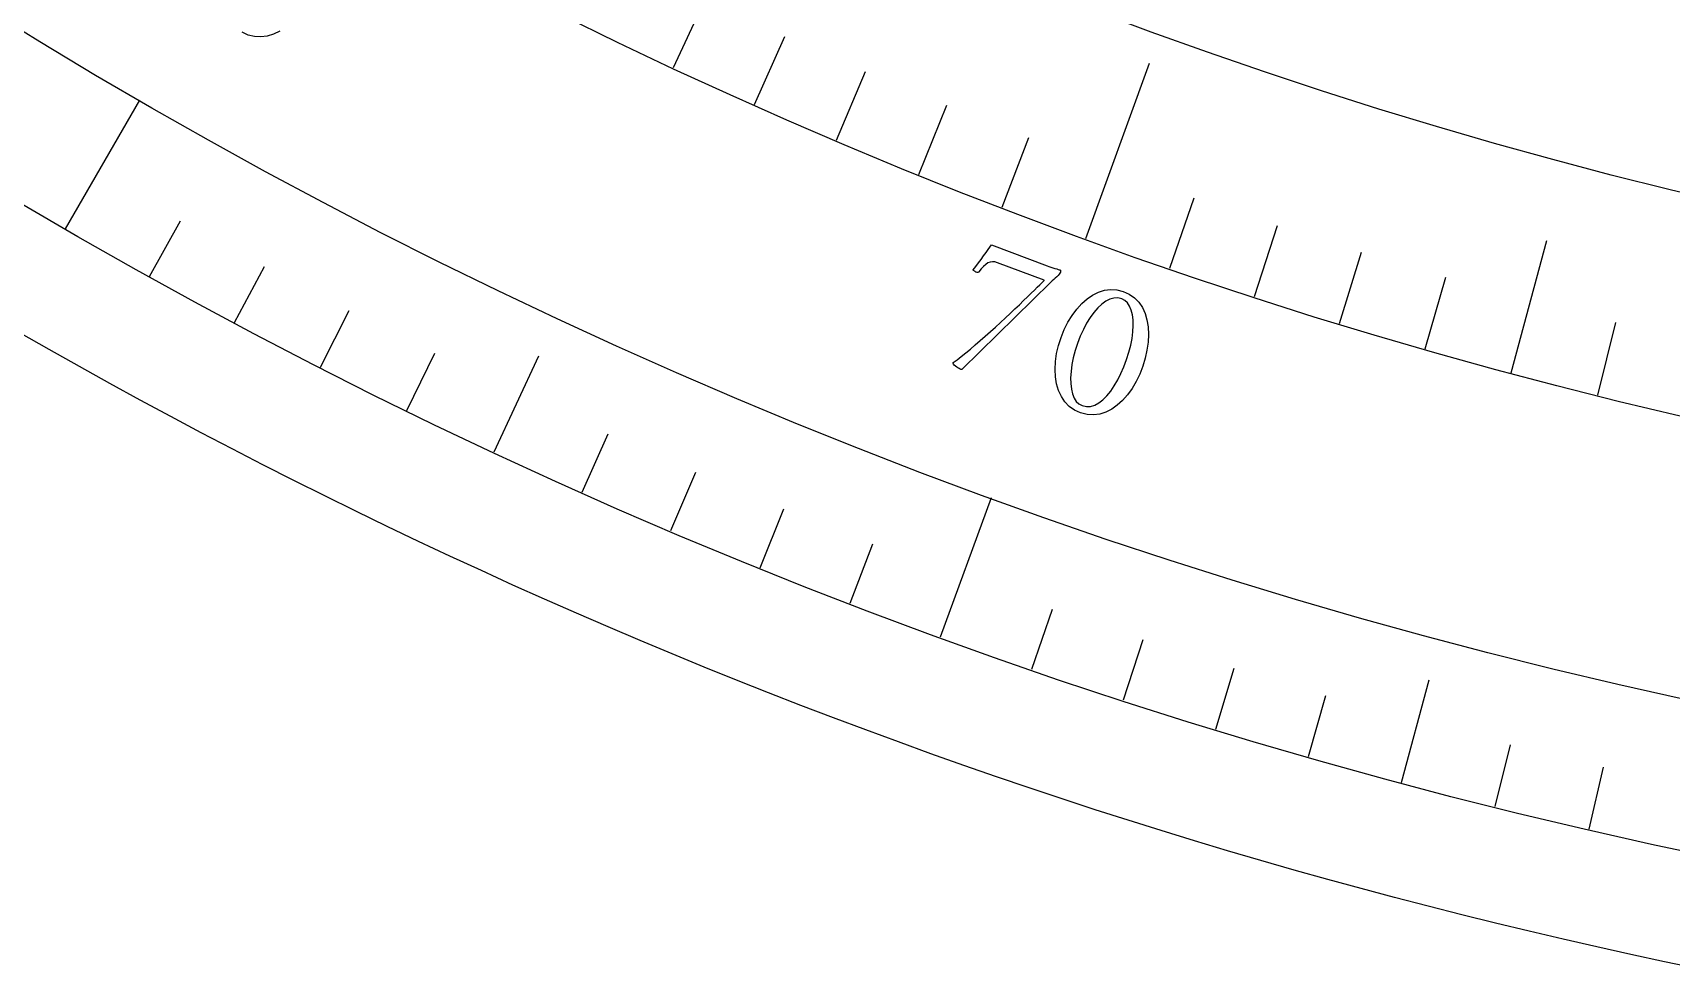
# Model space of a CAD drawing. Header units: millimetres. Extents: x -50 to 50, y -50 to 64.
# Drawn here: x -24.79 to -10.3, y -49 to -40.7 of the extents above; entities that cross this region are included whole.
import ezdxf

# ---------------------------------------------------------------- set-up
doc = ezdxf.new("R2010")
doc.units = ezdxf.units.MM
for name, color, linetype in [('CUT_OUTER', 1, 'Continuous'), ('ENGRAVE', 7, 'Continuous'), ('ENGRAVE_FINE', 8, 'Continuous'), ('TEXT', 5, 'Continuous')]:
    doc.layers.add(name, color=color, linetype=linetype)

msp = doc.modelspace()

# ---------------------------------------------------------------- linework, layer by layer
at = {"layer": 'CUT_OUTER'}
msp.add_lwpolyline([(-10.0552, -48.9785), (-10.3556, -48.9159), (-10.6555, -48.8514), (-10.9551, -48.7851), (-11.2542, -48.717), (-11.5529, -48.647), (-11.8512, -48.5752), (-12.149, -48.5016), (-12.4464, -48.4261), (-12.7433, -48.3488), (-13.0397, -48.2697), (-13.3356, -48.1888), (-13.6311, -48.1061), (-13.926, -48.0215), (-14.2204, -47.9352), (-14.5142, -47.847), (-14.8075, -47.7571), (-15.1003, -47.6653), (-15.3925, -47.5718), (-15.6841, -47.4764), (-15.9751, -47.3793), (-16.2655, -47.2804), (-16.5553, -47.1797), (-16.8445, -47.0772), (-17.133, -46.973), (-17.4209, -46.867), (-17.7082, -46.7592), (-17.9948, -46.6496), (-18.2806, -46.5383), (-18.5659, -46.4253), (-18.8504, -46.3105), (-19.1342, -46.194), (-19.4173, -46.0757), (-19.6996, -45.9557), (-19.9812, -45.834), (-20.2621, -45.7105), (-20.5422, -45.5853), (-20.8215, -45.4584), (-21.1, -45.3298), (-21.3778, -45.1995), (-21.6547, -45.0674), (-21.9308, -44.9337), (-22.2061, -44.7983), (-22.4806, -44.6612), (-22.7542, -44.5224), (-23.0269, -44.382), (-23.2988, -44.2399), (-23.5698, -44.0961), (-23.84, -43.9506), (-24.1092, -43.8035), (-24.3775, -43.6547), (-24.6449, -43.5043), (-24.9114, -43.3523)], dxfattribs=at)
at = {"layer": 'ENGRAVE'}
for points in [[(-19.1235, -41.0104), (-18.6121, -39.9138)], [(-15.4764, -42.5211), (-14.9121, -40.9706)], [(-24.5, -42.4352), (-23.8438, -41.2986)], [(-11.7116, -43.7081), (-11.3984, -42.5394)], [(-20.7083, -44.4091), (-20.3121, -43.5594)], [(-16.759, -46.0449), (-16.3101, -44.8116)], [(-12.6821, -47.3304), (-12.4395, -46.4248)]]:
    msp.add_lwpolyline(points, dxfattribs=at)
for radius in [49, 49, 47.6875, 45.25, 45.25, 43.325]:
    msp.add_circle((0, 0), radius, dxfattribs=at)
at = {"layer": 'ENGRAVE_FINE'}
for points in [[(-18.4048, -41.3379), (-18.1364, -40.735)], [(-17.6806, -41.6528), (-17.4227, -41.0453)], [(-16.9509, -41.9551), (-16.7037, -41.3431)], [(-16.2161, -42.2445), (-15.9796, -41.6284)], [(-14.732, -42.7847), (-14.5171, -42.1607)], [(-23.7557, -42.8564), (-23.483, -42.3644)], [(-13.983, -43.0353), (-13.7791, -42.4076)], [(-13.2298, -43.2728), (-13.0369, -42.6416)], [(-23.0041, -43.2644), (-22.74, -42.7678)], [(-12.4726, -43.4971), (-12.2907, -42.8627)], [(-22.2455, -43.6593), (-21.9902, -43.1581)], [(-10.947, -43.9059), (-10.7873, -43.2655)], [(-21.4802, -44.0409), (-21.2336, -43.5353)], [(-19.9301, -44.7637), (-19.7013, -44.2499)], [(-19.1458, -45.1047), (-18.926, -44.587)], [(-18.3557, -45.432), (-18.145, -44.9105)], [(-17.56, -45.7454), (-17.3584, -45.2203)], [(-15.9528, -46.3304), (-15.7697, -45.7986)], [(-15.1418, -46.6018), (-14.968, -46.0668)], [(-14.3262, -46.8589), (-14.1618, -46.321)], [(-13.5062, -47.1018), (-13.3512, -46.5611)], [(-11.8542, -47.5445), (-11.7181, -46.9987)], [(-11.0226, -47.7441), (-10.8961, -47.1961)]]:
    msp.add_lwpolyline(points, dxfattribs=at)
at = {"layer": 'TEXT'}
msp.add_lwpolyline([(-22.6054, -40.6889), (-22.66, -40.7143), (-22.7162, -40.7316), (-22.7726, -40.7395), (-22.8284, -40.7364), (-22.8835, -40.7224), (-22.9378, -40.6975)], dxfattribs=at)
for points in [[(-15.8177, -42.7629), (-15.8015, -42.7687), (-15.7846, -42.7745), (-15.7669, -42.7801), (-15.7484, -42.7856), (-15.7316, -42.7905), (-15.7186, -42.7944), (-15.7094, -42.7972), (-15.7042, -42.799), (-15.7001, -42.8015), (-15.6981, -42.8056), (-15.6979, -42.811), (-15.6998, -42.8179), (-15.7041, -42.8269), (-15.7109, -42.8367), (-15.7202, -42.8474), (-15.7319, -42.8591), (-15.7451, -42.8714), (-15.7586, -42.8841), (-15.7726, -42.8973), (-15.787, -42.911), (-16.5675, -43.6781), (-16.5713, -43.6791), (-16.5758, -43.6793), (-16.5808, -43.6784), (-16.5864, -43.6767), (-16.5961, -43.6723), (-16.6064, -43.6664), (-16.6173, -43.659), (-16.6288, -43.6499), (-16.6389, -43.6406), (-16.6455, -43.6322), (-16.6485, -43.6248), (-16.648, -43.6184), (-16.6133, -43.593), (-16.5764, -43.5645), (-16.5371, -43.5331), (-16.4956, -43.4986), (-16.4525, -43.4621), (-16.4087, -43.4243), (-16.3641, -43.3854), (-16.3188, -43.3453), (-16.2735, -43.3046), (-16.2291, -43.2642), (-16.1855, -43.2238), (-16.1428, -43.1836), (-16.1015, -43.1444), (-16.0624, -43.1069), (-16.0254, -43.071), (-15.9906, -43.037), (-15.9585, -43.0054), (-15.9298, -42.9772), (-15.9045, -42.9522), (-15.8826, -42.9306), (-15.8649, -42.9131), (-15.8522, -42.9006), (-15.8447, -42.8931), (-15.8421, -42.8906), (-16.2557, -42.7356), (-16.2791, -42.7289), (-16.3011, -42.727), (-16.3216, -42.7301), (-16.3406, -42.7381), (-16.3593, -42.7508), (-16.3789, -42.7684), (-16.3994, -42.7906), (-16.4207, -42.8176), (-16.4243, -42.8213), (-16.4295, -42.823), (-16.4362, -42.8225), (-16.4446, -42.8201), (-16.4474, -42.8187), (-16.4508, -42.8167), (-16.4547, -42.814), (-16.4592, -42.8106), (-16.4636, -42.807), (-16.4673, -42.8036), (-16.4702, -42.8005), (-16.4724, -42.7978), (-16.4487, -42.768), (-16.4252, -42.7378), (-16.4019, -42.7071), (-16.3788, -42.676), (-16.3573, -42.6464), (-16.3386, -42.6201), (-16.3227, -42.5972), (-16.3097, -42.5777)], [(-15.1447, -42.9906), (-15.0908, -43.0147), (-15.0445, -43.0463), (-15.0059, -43.0855), (-14.9749, -43.1322), (-14.9512, -43.185), (-14.9343, -43.2421), (-14.9243, -43.3037), (-14.9212, -43.3696), (-14.9246, -43.4384), (-14.9341, -43.5083), (-14.9497, -43.5792), (-14.9715, -43.6513), (-14.9986, -43.7216), (-15.03, -43.7871), (-15.0658, -43.8479), (-15.106, -43.904), (-15.1498, -43.9539), (-15.1964, -43.9961), (-15.2458, -44.0306), (-15.2981, -44.0574), (-15.3523, -44.075), (-15.4078, -44.0816), (-15.4644, -44.0774), (-15.5222, -44.0623), (-15.5753, -44.0383), (-15.6212, -44.0064), (-15.6599, -43.9666), (-15.6913, -43.9189), (-15.7156, -43.8651), (-15.733, -43.8071), (-15.7433, -43.7448), (-15.7465, -43.6784), (-15.7431, -43.6093), (-15.7331, -43.5394), (-15.7167, -43.4686), (-15.6938, -43.3969), (-15.6655, -43.327), (-15.6331, -43.262), (-15.5965, -43.2017), (-15.5556, -43.1462), (-15.5114, -43.0969), (-15.4646, -43.0553), (-15.4152, -43.0215), (-15.3633, -42.9954), (-15.3097, -42.9785), (-15.2554, -42.972), (-15.2004, -42.976), (-15.1447, -42.9906)], [(-15.1579, -43.0549), (-15.1925, -43.0472), (-15.2275, -43.0483), (-15.2629, -43.0582), (-15.2988, -43.0769), (-15.3344, -43.1032), (-15.3692, -43.136), (-15.4031, -43.1751), (-15.4362, -43.2207), (-15.4676, -43.2716), (-15.4968, -43.3266), (-15.5237, -43.3858), (-15.5483, -43.4492), (-15.5693, -43.5131), (-15.5859, -43.5756), (-15.5981, -43.6366), (-15.606, -43.6962), (-15.6094, -43.7528), (-15.6085, -43.8049), (-15.6031, -43.8524), (-15.5933, -43.8953), (-15.5789, -43.9323), (-15.5598, -43.9618), (-15.536, -43.9839), (-15.5075, -43.9985), (-15.4699, -44.0071), (-15.4327, -44.0062), (-15.3957, -43.9958), (-15.3591, -43.9759), (-15.3232, -43.948), (-15.2886, -43.9135), (-15.2551, -43.8723), (-15.2229, -43.8244), (-15.1924, -43.7715), (-15.1642, -43.7152), (-15.1383, -43.6555), (-15.1147, -43.5924), (-15.0941, -43.5277), (-15.078, -43.4653), (-15.0663, -43.405), (-15.0589, -43.3469), (-15.056, -43.2921), (-15.0573, -43.2418), (-15.0631, -43.1959), (-15.0731, -43.1545), (-15.0876, -43.1188), (-15.1066, -43.0904), (-15.13, -43.0691), (-15.1579, -43.0549)]]:
    msp.add_lwpolyline(points, close=True, dxfattribs=at)

doc.saveas('drawing.dxf')
